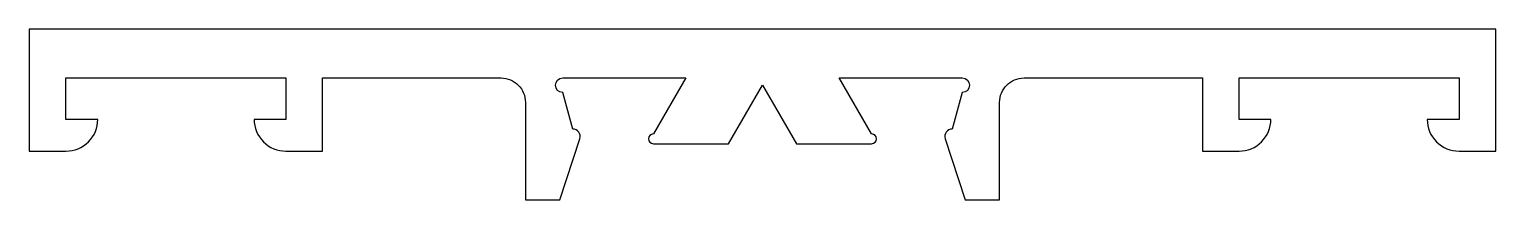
# Model space of a CAD drawing. Extents: x 265.7 to 325.7, y 375 to 382.
import ezdxf

# ---------------------------------------------------------------- set-up
doc = ezdxf.new("R2010")
doc.units = 0
doc.layers.add('ANA', color=220, linetype='CONTINUOUS')

msp = doc.modelspace()

# ---------------------------------------------------------------- linework, layer by layer
at = {"layer": 'ANA', "color": 0}
msp.add_lwpolyline([(265.701, 377.01), (267.201, 377.01, 0.414214), (268.501, 378.31), (267.201, 378.31), (267.201, 380.01), (276.201, 380.01), (276.201, 378.31), (274.901, 378.31, 0.414214), (276.201, 377.01), (277.701, 377.01), (277.701, 380.01), (285.001, 380.01, -0.414214), (286.001, 379.01), (286.001, 375.013), (287.406, 375.013), (288.224, 377.52, 0.509937), (287.939, 377.913), (287.53, 379.413, -1), (287.53, 380.013), (292.564, 380.013), (291.236, 377.713, 1), (291.236, 377.313), (294.314, 377.313), (295.701, 379.716), (297.088, 377.313), (300.166, 377.313, 1), (300.166, 377.713), (298.838, 380.013), (303.871, 380.013, -1), (303.871, 379.413), (303.463, 377.913, 0.509937), (303.177, 377.52), (303.996, 375.013), (305.401, 375.013), (305.401, 379.01, -0.414214), (306.401, 380.01), (313.701, 380.01), (313.701, 377.01), (315.201, 377.01, 0.414214), (316.501, 378.31), (315.201, 378.31), (315.201, 380.01), (324.201, 380.01), (324.201, 378.31), (322.901, 378.31, 0.414214), (324.201, 377.01), (325.701, 377.01), (325.701, 382.01), (265.701, 382.01)], format="xyb", close=True, dxfattribs=at)

doc.saveas('drawing.dxf')
